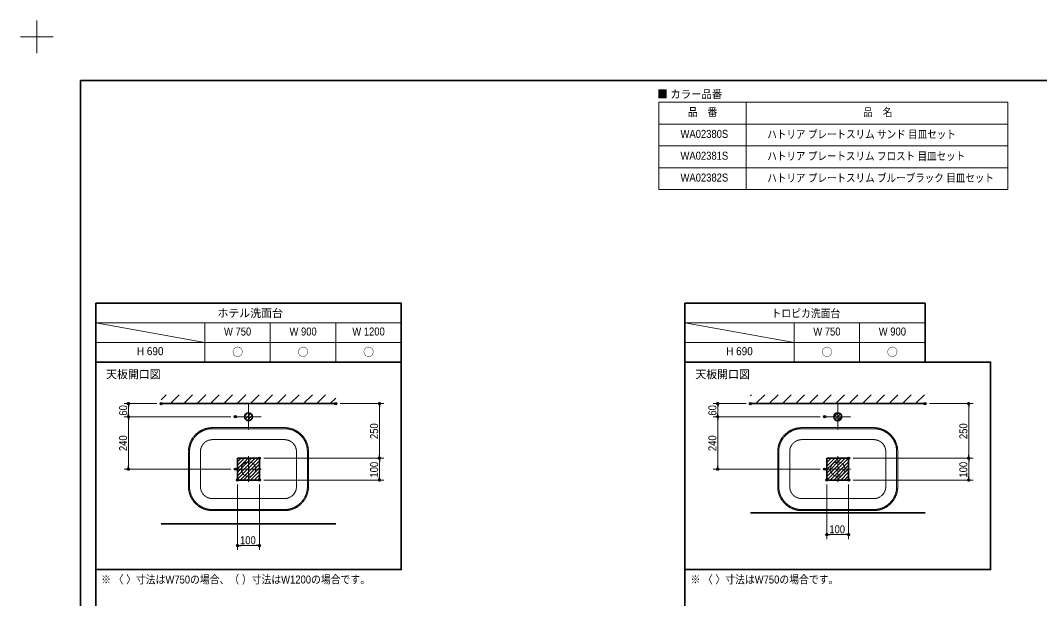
# Model space of a CAD drawing. Units: millimetres, scale not verified. Extents: x -6062 to 6062, y -3045 to 3045.
# Drawn here: x -6062 to -1392, y 397 to 3045 of the extents above; entities that cross this region are included whole.
import ezdxf
from ezdxf.enums import TextEntityAlignment as Align

# ---------------------------------------------------------------- set-up
doc = ezdxf.new("R2010")
doc.units = ezdxf.units.MM
doc.header["$LTSCALE"] = 20
doc.header["$PDMODE"] = 32
doc.header["$PDSIZE"] = 10
doc.linetypes.add('USER1', pattern=[2.91, 1.76, -0.4, 0.35, -0.4])
for name, color, linetype, lineweight in [('0-2_2寸法-1', 7, 'Continuous', 15), ('0-3_0', 7, 'Continuous', 25), ('0-5_1図面枠', 7, 'Continuous', 20), ('0-7_3一般', 7, 'Continuous', 15)]:
    doc.layers.add(name, color=color, linetype=linetype, lineweight=lineweight)
doc.layers.add('0-4_Defpoints', color=7, linetype='Continuous')
doc.styles.add('ＭＳ Ｐゴシック', font='')
doc.styles.get('ＭＳ Ｐゴシック').set_extended_font_data('MS PGothic')

# ---------------------------------------------------------------- blocks, each defined once
blk = doc.blocks.new('_Dot')
at = {"layer": '0-3_0'}
blk.add_line((-10, 0), (-20, 0), dxfattribs=at)
for points in [[(0, 0), (-10, 0), (-9.92, 1.25)], [(0, 0), (-9.92, -1.25), (-10, 0)], [(0, 0), (-9.92, 1.25), (-9.69, 2.49)], [(0, 0), (-9.69, -2.49), (-9.92, -1.25)], [(0, 0), (-9.69, 2.49), (-9.3, 3.68)], [(0, 0), (-9.3, -3.68), (-9.69, -2.49)], [(0, 0), (-9.3, 3.68), (-8.76, 4.82)], [(0, 0), (-8.76, -4.82), (-9.3, -3.68)], [(0, 0), (-8.76, 4.82), (-8.09, 5.88)], [(0, 0), (-8.09, -5.88), (-8.76, -4.82)], [(0, 0), (-8.09, 5.88), (-7.29, 6.85)], [(0, 0), (-7.29, -6.85), (-8.09, -5.88)], [(0, 0), (-7.29, 6.85), (-6.37, 7.71)], [(0, 0), (-6.37, -7.71), (-7.29, -6.85)], [(0, 0), (-6.37, 7.71), (-5.36, 8.44)], [(0, 0), (-5.36, -8.44), (-6.37, -7.71)], [(0, 0), (-5.36, 8.44), (-4.26, 9.05)], [(0, 0), (-4.26, -9.05), (-5.36, -8.44)], [(0, 0), (-4.26, 9.05), (-3.09, 9.51)], [(0, 0), (-3.09, -9.51), (-4.26, -9.05)], [(0, 0), (-3.09, 9.51), (-1.87, 9.82)], [(0, 0), (-1.87, -9.82), (-3.09, -9.51)], [(0, 0), (-1.87, 9.82), (-0.63, 9.98)], [(0, 0), (-0.63, -9.98), (-1.87, -9.82)], [(0, 0), (-0.63, 9.98), (0.63, 9.98)], [(0, 0), (0.63, -9.98), (-0.63, -9.98)], [(0, 0), (0.63, 9.98), (1.87, 9.82)], [(0, 0), (1.87, 9.82), (3.09, 9.51)], [(0, 0), (3.09, 9.51), (4.26, 9.05)], [(0, 0), (4.26, 9.05), (5.36, 8.44)], [(0, 0), (5.36, 8.44), (6.37, 7.71)], [(0, 0), (6.37, 7.71), (7.29, 6.85)], [(0, 0), (7.29, 6.85), (8.09, 5.88)], [(0, 0), (8.09, 5.88), (8.76, 4.82)], [(0, 0), (8.76, 4.82), (9.3, 3.68)], [(0, 0), (9.3, 3.68), (9.69, 2.49)], [(0, 0), (9.69, 2.49), (9.92, 1.25)], [(0, 0), (9.92, 1.25), (10, 0)], [(0, 0), (1.87, -9.82), (0.63, -9.98)], [(0, 0), (3.09, -9.51), (1.87, -9.82)], [(0, 0), (4.26, -9.05), (3.09, -9.51)], [(0, 0), (5.36, -8.44), (4.26, -9.05)], [(0, 0), (6.37, -7.71), (5.36, -8.44)], [(0, 0), (7.29, -6.85), (6.37, -7.71)], [(0, 0), (8.09, -5.88), (7.29, -6.85)], [(0, 0), (8.76, -4.82), (8.09, -5.88)], [(0, 0), (9.3, -3.68), (8.76, -4.82)], [(0, 0), (9.69, -2.49), (9.3, -3.68)], [(0, 0), (9.92, -1.25), (9.69, -2.49)], [(0, 0), (10, 0), (9.92, -1.25)]]:
    blk.add_solid(points, dxfattribs=at)
blk = doc.blocks.new('グループ-12')
at = {"layer": '0-5_1図面枠', "lineweight": 15}
for p, q in [((-84000, 57900), (-84000, 60900)), ((-85500, 59400), (-82500, 59400))]:
    blk.add_line(p, q, dxfattribs=at)
blk = doc.blocks.new('グループ-14')
at = {"layer": '0-5_1図面枠', "lineweight": 35}
blk.add_lwpolyline([(-80000, 55400), (80000, 55400), (80000, -55400), (-80000, -55400)], close=True, dxfattribs=at)
blk = doc.blocks.new('図面枠')
at = {"layer": '0-5_1図面枠'}
for name in ['グループ-12', 'グループ-14']:
    blk.add_blockref(name, (0, 0), dxfattribs=at)
blk = doc.blocks.new('グループ-41')
at = {"layer": '0-7_3一般', "linetype": 'USER1'}
for p, q in [((-10600, 25800), (-10600, 23400)), ((-11800, 24600), (-9400, 24600))]:
    blk.add_line(p, q, dxfattribs=at)
at = {"layer": '0-7_3一般'}
for p, q in [((-10957.7, 24562.3), (-10563.2, 24956.8)), ((-10853.5, 24346.5), (-10345.9, 24854.1)), ((-10637, 24243), (-10243.5, 24636.5))]:
    blk.add_line(p, q, dxfattribs=at)
at = {"layer": '0-7_3一般', "lineweight": 30}
blk.add_circle((-10600, 24600), 360, dxfattribs=at)
blk = doc.blocks.new('グループ-42')
at = {"layer": '0-7_3一般', "linetype": 'USER1'}
for p, q in [((-10600, 21000), (-10600, 18600)), ((-11800, 19800), (-9400, 19800))]:
    blk.add_line(p, q, dxfattribs=at)
blk.add_circle((-10600, 19800), 660, dxfattribs=at)
blk = doc.blocks.new('グループ-43')
at = {"layer": '0-7_3一般', "linetype": 'USER1'}
for p, q in [((-13900, 23600), (-7300, 23600)), ((-13900, 23500), (-7300, 23500)), ((-13900, 22500), (-7300, 22500)), ((-16100, 18200), (-16100, 21400)), ((-16000, 18200), (-16000, 21400)), ((-15000, 18200), (-15000, 21400)), ((-6200, 21400), (-6200, 18200)), ((-5200, 21400), (-5200, 18200)), ((-5100, 21400), (-5100, 18200)), ((-7300, 17100), (-13900, 17100)), ((-7300, 16100), (-13900, 16100)), ((-7300, 16000), (-13900, 16000))]:
    blk.add_line(p, q, dxfattribs=at)
for centre, radius, start, end in [((-13900, 21400), 2200, 90, 180), ((-13900, 21400), 2100, 90, 180), ((-7300, 21400), 2200, 0, 90), ((-7300, 21400), 2100, 0, 90), ((-13900, 21400), 1100, 90, 180), ((-7300, 21400), 1100, 0, 90), ((-13900, 18200), 2200, 180, 270), ((-13900, 18200), 2100, 180, 270), ((-13900, 18200), 1100, 180, 270), ((-7300, 18200), 2200, 270, 0), ((-7300, 18200), 1100, 270, 0), ((-7300, 18200), 2100, 270, 0)]:
    blk.add_arc(centre, radius, start, end, dxfattribs=at)
blk = doc.blocks.new('グループ-44')
at = {"layer": '0-7_3一般', "linetype": 'USER1'}
for p, q in [((-64600, 25800), (-64600, 23400)), ((-65800, 24600), (-63400, 24600))]:
    blk.add_line(p, q, dxfattribs=at)
at = {"layer": '0-7_3一般'}
for p, q in [((-64956.6, 24643.4), (-64643.3, 24956.7)), ((-64890.6, 24389.4), (-64388.8, 24891.2)), ((-64703.6, 24256.4), (-64256.8, 24703.2))]:
    blk.add_line(p, q, dxfattribs=at)
at = {"layer": '0-7_3一般', "lineweight": 30}
blk.add_circle((-64600, 24600), 360, dxfattribs=at)
blk = doc.blocks.new('グループ-45')
at = {"layer": '0-7_3一般', "linetype": 'USER1'}
for p, q in [((-64600, 21000), (-64600, 18600)), ((-65800, 19800), (-63400, 19800))]:
    blk.add_line(p, q, dxfattribs=at)
blk.add_circle((-64600, 19800), 660, dxfattribs=at)
blk = doc.blocks.new('グループ-46')
at = {"layer": '0-7_3一般', "linetype": 'USER1'}
for p, q in [((-67900, 23600), (-61300, 23600)), ((-67900, 23500), (-61300, 23500)), ((-67900, 22500), (-61300, 22500)), ((-70100, 18200), (-70100, 21400)), ((-70000, 18200), (-70000, 21400)), ((-69000, 18200), (-69000, 21400)), ((-60200, 21400), (-60200, 18200)), ((-59200, 21400), (-59200, 18200)), ((-59100, 21400), (-59100, 18200)), ((-61300, 17100), (-67900, 17100)), ((-61300, 16100), (-67900, 16100)), ((-61300, 16000), (-67900, 16000))]:
    blk.add_line(p, q, dxfattribs=at)
for centre, radius, start, end in [((-67900, 21400), 2200, 90, 180), ((-67900, 21400), 2100, 90, 180), ((-61300, 21400), 2200, 0, 90), ((-61300, 21400), 2100, 0, 90), ((-67900, 21400), 1100, 90, 180), ((-61300, 21400), 1100, 0, 90), ((-67900, 18200), 2200, 180, 270), ((-67900, 18200), 2100, 180, 270), ((-67900, 18200), 1100, 180, 270), ((-61300, 18200), 2200, 270, 0), ((-61300, 18200), 1100, 270, 0), ((-61300, 18200), 2100, 270, 0)]:
    blk.add_arc(centre, radius, start, end, dxfattribs=at)
blk = doc.blocks.new('グループ-50')
at = {"layer": '0-5_1図面枠', "lineweight": 15}
for p, q in [((-19000, 53400), (-19000, 45400)), ((5000, 51400), (-27000, 51400)), ((5000, 49400), (-27000, 49400)), ((5000, 47400), (-27000, 47400))]:
    blk.add_line(p, q, dxfattribs=at)
blk.add_lwpolyline([(5000, 45400), (-27000, 45400), (-27000, 53400), (5000, 53400)], close=True, dxfattribs=at)
blk = doc.blocks.new('グループ-51')
at = {"layer": '0-5_1図面枠'}
blk.add_blockref('グループ-50', (0, 0), dxfattribs=at)
at = {"layer": '0-5_1図面枠', "style": 'ＭＳ Ｐゴシック', "width": 0.9}
for s, p in [('品\u3000番', (-24333.4, 51914.9)), ('品\u3000名', (-8279.6, 51905.4))]:
    blk.add_text(s, height=733.7, dxfattribs=at).set_placement(p, align=Align.BOTTOM_LEFT)

msp = doc.modelspace()

# ---------------------------------------------------------------- linework, layer by layer
at = {"layer": '0-2_2寸法-1'}
for p, q in [((-5437.5, 1290), (-5587.5, 1290)), ((-5567.5, 1245.01), (-5567.5, 1274.99)), ((-4597.5, 1290), (-4397.5, 1290)), ((-4417.5, 1274.99), (-4417.5, 1055.01)), ((-2737.5, 1290), (-2887.5, 1290)), ((-2867.5, 1245.01), (-2867.5, 1274.99)), ((-1897.5, 1290), (-1697.5, 1290)), ((-1717.5, 1274.99), (-1717.5, 1055.01)), ((-5097.5, 1230), (-5587.5, 1230)), ((-5097.5, 1230), (-5587.5, 1230)), ((-5567.5, 1214.99), (-5567.5, 1005.01)), ((-2397.5, 1230), (-2887.5, 1230)), ((-2397.5, 1230), (-2887.5, 1230)), ((-2867.5, 1214.99), (-2867.5, 1005.01)), ((-4947.5, 1040), (-4397.5, 1040)), ((-4947.5, 1040), (-4397.5, 1040)), ((-2247.5, 1040), (-1697.5, 1040)), ((-2247.5, 1040), (-1697.5, 1040)), ((-5097.5, 990), (-5587.5, 990)), ((-4417.5, 955.01), (-4417.5, 1024.99)), ((-2397.5, 990), (-2887.5, 990)), ((-1717.5, 955.01), (-1717.5, 1024.99)), ((-4947.5, 940), (-4397.5, 940)), ((-2247.5, 940), (-1697.5, 940)), ((-5067.5, 920), (-5067.5, 620)), ((-4967.5, 920), (-4967.5, 620)), ((-2367.5, 920), (-2367.5, 670)), ((-2267.5, 920), (-2267.5, 670)), ((-2282.51, 690), (-2352.49, 690)), ((-4982.51, 640), (-5052.49, 640))]:
    msp.add_line(p, q, dxfattribs=at)
at = {"layer": '0-4_Defpoints'}
for p in [(-5567.5, 1290), (-5417.5, 1290), (-4617.5, 1290), (-2867.5, 1290), (-2717.5, 1290), (-1917.5, 1290), (-5077.5, 1230), (-2377.5, 1230), (-4967.5, 1040), (-4417.5, 1040), (-2267.5, 1040), (-1717.5, 1040), (-5567.5, 990), (-5077.5, 990), (-2867.5, 990), (-2377.5, 990), (-5067.5, 940), (-4967.5, 940), (-2367.5, 940), (-2267.5, 940), (-2367.5, 690), (-5067.5, 640)]:
    msp.add_point(p, dxfattribs=at)
at = {"layer": '0-5_1図面枠', "lineweight": 30}
for p, q in [((-5717.5, 1750), (-5717.5, -2420)), ((-3017.5, 1750), (-3017.5, -2420))]:
    msp.add_line(p, q, dxfattribs=at)
at = {"layer": '0-5_1図面枠', "lineweight": 15}
for p, q in [((-4317.5, 1660), (-5717.5, 1660)), ((-5717.5, 1660), (-5217.5, 1570)), ((-5217.5, 1480), (-5217.5, 1660)), ((-4917.5, 1480), (-4917.5, 1660)), ((-4617.5, 1480), (-4617.5, 1660)), ((-1917.5, 1660), (-3017.5, 1660)), ((-3017.5, 1660), (-2517.5, 1570)), ((-2517.5, 1480), (-2517.5, 1660)), ((-2217.5, 1480), (-2217.5, 1660)), ((-5717.5, 1570), (-4317.5, 1570)), ((-3017.5, 1570), (-1917.5, 1570))]:
    msp.add_line(p, q, dxfattribs=at)
at = {"layer": '0-5_1図面枠', "lineweight": 30}
for points in [[(-5717.5, 1750), (-4317.5, 1750), (-4317.5, 1480), (-5717.5, 1480)], [(-3017.5, 1750), (-1917.5, 1750), (-1917.5, 1480), (-3017.5, 1480)], [(-5717.5, 1480), (-4317.5, 1480), (-4317.5, 530), (-5717.5, 530)], [(-3017.5, 1480), (-1617.5, 1480), (-1617.5, 530), (-3017.5, 530)]]:
    msp.add_lwpolyline(points, close=True, dxfattribs=at)
at = {"layer": '0-7_3一般'}
for p, q in [((-5417.5, 1307.76), (-5395.26, 1330)), ((-5374.3, 1290), (-5334.3, 1330)), ((-5313.34, 1290), (-5273.34, 1330)), ((-5252.38, 1290), (-5212.38, 1330)), ((-5191.42, 1290), (-5151.42, 1330)), ((-5130.46, 1290), (-5090.46, 1330)), ((-5069.5, 1290), (-5029.5, 1330)), ((-5008.54, 1290), (-4968.54, 1330)), ((-4947.58, 1290), (-4907.58, 1330)), ((-4886.62, 1290), (-4846.62, 1330)), ((-4825.66, 1290), (-4785.66, 1330)), ((-4764.7, 1290), (-4724.7, 1330)), ((-4703.74, 1290), (-4663.74, 1330)), ((-4642.78, 1290), (-4617.5, 1315.28)), ((-2717.5, 1325.52), (-2713.02, 1330)), ((-2692.06, 1290), (-2652.06, 1330)), ((-2631.1, 1290), (-2591.1, 1330)), ((-2570.14, 1290), (-2530.14, 1330)), ((-2509.18, 1290), (-2469.18, 1330)), ((-2448.22, 1290), (-2408.22, 1330)), ((-2387.26, 1290), (-2347.26, 1330)), ((-2326.3, 1290), (-2286.3, 1330)), ((-2265.34, 1290), (-2225.34, 1330)), ((-2204.38, 1290), (-2164.38, 1330)), ((-2143.42, 1290), (-2103.42, 1330)), ((-2082.46, 1290), (-2042.46, 1330)), ((-2021.5, 1290), (-1981.5, 1330)), ((-1960.54, 1290), (-1920.54, 1330)), ((-5067.5, 1024), (-5051.5, 1040)), ((-5067.5, 1008), (-5035.5, 1040)), ((-5067.5, 992), (-5019.5, 1040)), ((-5067.5, 976), (-5003.5, 1040)), ((-5067.5, 960), (-4987.5, 1040)), ((-5067.5, 944), (-4971.5, 1040)), ((-5055.5, 940), (-4967.5, 1028)), ((-2367.5, 1036), (-2363.5, 1040)), ((-2367.5, 1020), (-2347.5, 1040)), ((-2367.5, 1004), (-2331.5, 1040)), ((-2367.5, 988), (-2315.5, 1040)), ((-2367.5, 972), (-2299.5, 1040)), ((-2367.5, 956), (-2283.5, 1040)), ((-2367.5, 940), (-2267.5, 1040)), ((-5039.5, 940), (-4967.5, 1012)), ((-5023.5, 940), (-4967.5, 996)), ((-2351.5, 940), (-2267.5, 1024)), ((-2335.5, 940), (-2267.5, 1008)), ((-2319.5, 940), (-2267.5, 992)), ((-5007.5, 940), (-4967.5, 980)), ((-4991.5, 940), (-4967.5, 964)), ((-4975.5, 940), (-4967.5, 948)), ((-2303.5, 940), (-2267.5, 976)), ((-2287.5, 940), (-2267.5, 960)), ((-2271.5, 940), (-2267.5, 944))]:
    msp.add_line(p, q, dxfattribs=at)
at = {"layer": '0-7_3一般', "lineweight": 30}
for p, q in [((-5417.5, 1290), (-4617.5, 1290)), ((-2717.5, 1290), (-1917.5, 1290)), ((-2717.5, 790), (-1917.5, 790)), ((-5417.5, 740), (-4617.5, 740))]:
    msp.add_line(p, q, dxfattribs=at)
for points in [[(-5067.5, 1040), (-4967.5, 1040), (-4967.5, 940), (-5067.5, 940)], [(-2367.5, 1040), (-2267.5, 1040), (-2267.5, 940), (-2367.5, 940)]]:
    msp.add_lwpolyline(points, close=True, dxfattribs=at)

# ---------------------------------------------------------------- block references
at = {"layer": '0-2_2寸法-1', "xscale": 0.7503418, "yscale": 0.7503418}
for p, rotation in [((-5567.5, 1290), 90), ((-4417.5, 1290), 90), ((-2867.5, 1290), 90), ((-1717.5, 1290), 90), ((-5567.5, 1230), 270), ((-5567.5, 1230), 90), ((-2867.5, 1230), 270), ((-2867.5, 1230), 90), ((-4417.5, 1040), 270), ((-4417.5, 1040), 90), ((-1717.5, 1040), 270), ((-1717.5, 1040), 90), ((-5567.5, 990), 270), ((-2867.5, 990), 270), ((-4417.5, 940), 270), ((-1717.5, 940), 270), ((-2367.5, 690), 180), ((-5067.5, 640), 180)]:
    msp.add_blockref('_Dot', p, dxfattribs=dict(at, rotation=rotation))
for p in [(-2267.5, 690), (-4967.5, 640)]:
    msp.add_blockref('_Dot', p, dxfattribs=at)
at = {"layer": '0-5_1図面枠', "xscale": 0.05, "yscale": 0.05}
for name in ['図面枠', 'グループ-51']:
    msp.add_blockref(name, (-1787.5, 0), dxfattribs=at)
at = {"layer": '0-7_3一般', "xscale": 0.05, "yscale": 0.05}
for name in ['グループ-44', 'グループ-41', 'グループ-46', 'グループ-43', 'グループ-45', 'グループ-42']:
    msp.add_blockref(name, (-1787.5, 0), dxfattribs=at)

# ---------------------------------------------------------------- texts
at = {"layer": '0-2_2寸法-1', "style": 'ＭＳ Ｐゴシック', "width": 0.9}
for s, p in [('60', (-5562.54, 1234.92)), ('60', (-2862.54, 1234.92)), ('250', (-4412.54, 1127.72)), ('250', (-1712.54, 1127.72)), ('240', (-5562.54, 1072.72)), ('240', (-2862.54, 1072.72)), ('100', (-4412.54, 951.39)), ('100', (-1712.54, 951.39))]:
    msp.add_text(s, height=36.66, rotation=90, dxfattribs=at).set_placement(p, align=Align.BOTTOM_LEFT)
for p in [(-2356.11, 685.04), (-5056.11, 635.04)]:
    msp.add_text('100', height=36.66, dxfattribs=at).set_placement(p, align=Align.BOTTOM_LEFT)
at = {"layer": '0-5_1図面枠', "style": 'ＭＳ Ｐゴシック'}
for s, height, width, p in [('■ カラー品番', 36.69, 0.95, (-3144.6, 2677.54)), ('WA02380S', 36.69, 0.9, (-3037.87, 2495.95)), ('ハトリア プレートスリム サンド 目皿セット', 36.69, 0.85, (-2640, 2494.02)), ('WA02381S', 36.69, 0.9, (-3037.87, 2395.95)), ('ハトリア プレートスリム フロスト 目皿セット', 36.66, 0.85, (-2640, 2394.02)), ('WA02382S', 36.69, 0.9, (-3037.87, 2295.95)), ('ハトリア プレートスリム ブルーブラック 目皿セット', 36.69, 0.85, (-2640, 2294.02)), ('トロピカ洗面台', 36.69, 0.9, (-2621.09, 1673.86)), ('W 750', 36.66, 0.9, (-5129.45, 1590.79)), ('W 900', 36.66, 0.9, (-4829.45, 1590.79)), ('W 1200', 36.69, 0.9, (-4541.75, 1590.79)), ('W 750', 36.66, 0.9, (-2429.45, 1590.79)), ('W 900', 36.66, 0.9, (-2129.45, 1590.79)), ('H 690', 36.66, 0.95, (-5528.49, 1500.79)), ('H 690', 36.66, 0.95, (-2828.49, 1500.79)), ('※ 〈 〉寸法はW750の場合、（ ）寸法はW1200の場合です。', 36.69, 0.9, (-5692.1, 455.01)), ('※ 〈 〉寸法はW750の場合です。', 36.69, 0.9, (-2992.1, 455.01))]:
    msp.add_text(s, height=height, dxfattribs=dict(at, width=width)).set_placement(p, align=Align.BOTTOM_LEFT)
for s, height, p in [('ホテル洗面台', 36.69, (-5159.45, 1675.01)), ('○', 36.66, (-5092.09, 1496.74)), ('○', 36.66, (-4792.09, 1496.74)), ('○', 36.66, (-4492.09, 1496.74)), ('○', 36.66, (-2392.09, 1496.74)), ('○', 36.66, (-2092.09, 1496.74)), ('天板開口図', 36.66, (-5670, 1394.84)), ('天板開口図', 36.66, (-2970, 1394.84))]:
    msp.add_text(s, height=height, dxfattribs=at).set_placement(p, align=Align.BOTTOM_LEFT)

doc.saveas('drawing.dxf')
